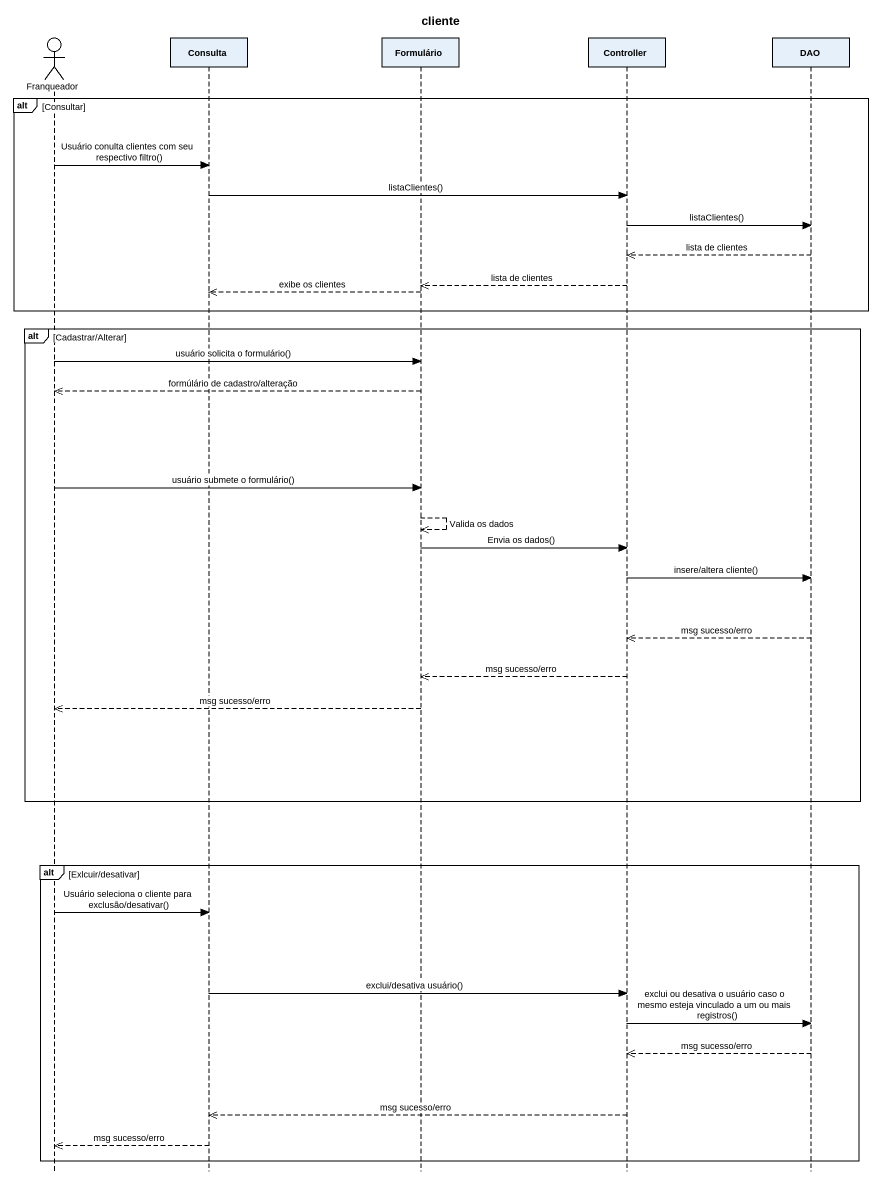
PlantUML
@startuml
title cliente
hide footbox
actor Franqueador
participant Consulta
participant Formulário
participant Controller
participant DAO

alt Consultar
  Franqueador -> Consulta : Usuário conulta clientes com seu respectivo filtro()
  Consulta -> Controller : listaClientes()
  Controller -> DAO : listaClientes()
  DAO -->> Controller : lista de clientes
  Controller -->> Formulário : lista de clientes
  Formulário -->> Consulta : exibe os clientes
end
alt Cadastrar/Alterar
  Franqueador -> Formulário : usuário solicita o formulário()
  Formulário -->> Franqueador : formúlário de cadastro/alteração
  Franqueador -> Formulário : usuário submete o formulário()
  Formulário -->> Formulário : Valida os dados
  Formulário -> Controller : Envia os dados()
  Controller -> DAO : insere/altera cliente()
  DAO -->> Controller : msg sucesso/erro
  Controller -->> Formulário : msg sucesso/erro
  Formulário -->> Franqueador : msg sucesso/erro
end
alt Exlcuir/desativar
  Franqueador -> Consulta : Usuário seleciona o cliente para exclusão/desativar()
  Consulta -> Controller : exclui/desativa usuário()
  Controller -> DAO : exclui ou desativa o usuário caso o mesmo esteja vinculado a um ou mais registros()
  DAO -->> Controller : msg sucesso/erro
  Controller -->> Consulta : msg sucesso/erro
  Consulta -->> Franqueador : msg sucesso/erro
end
@enduml
